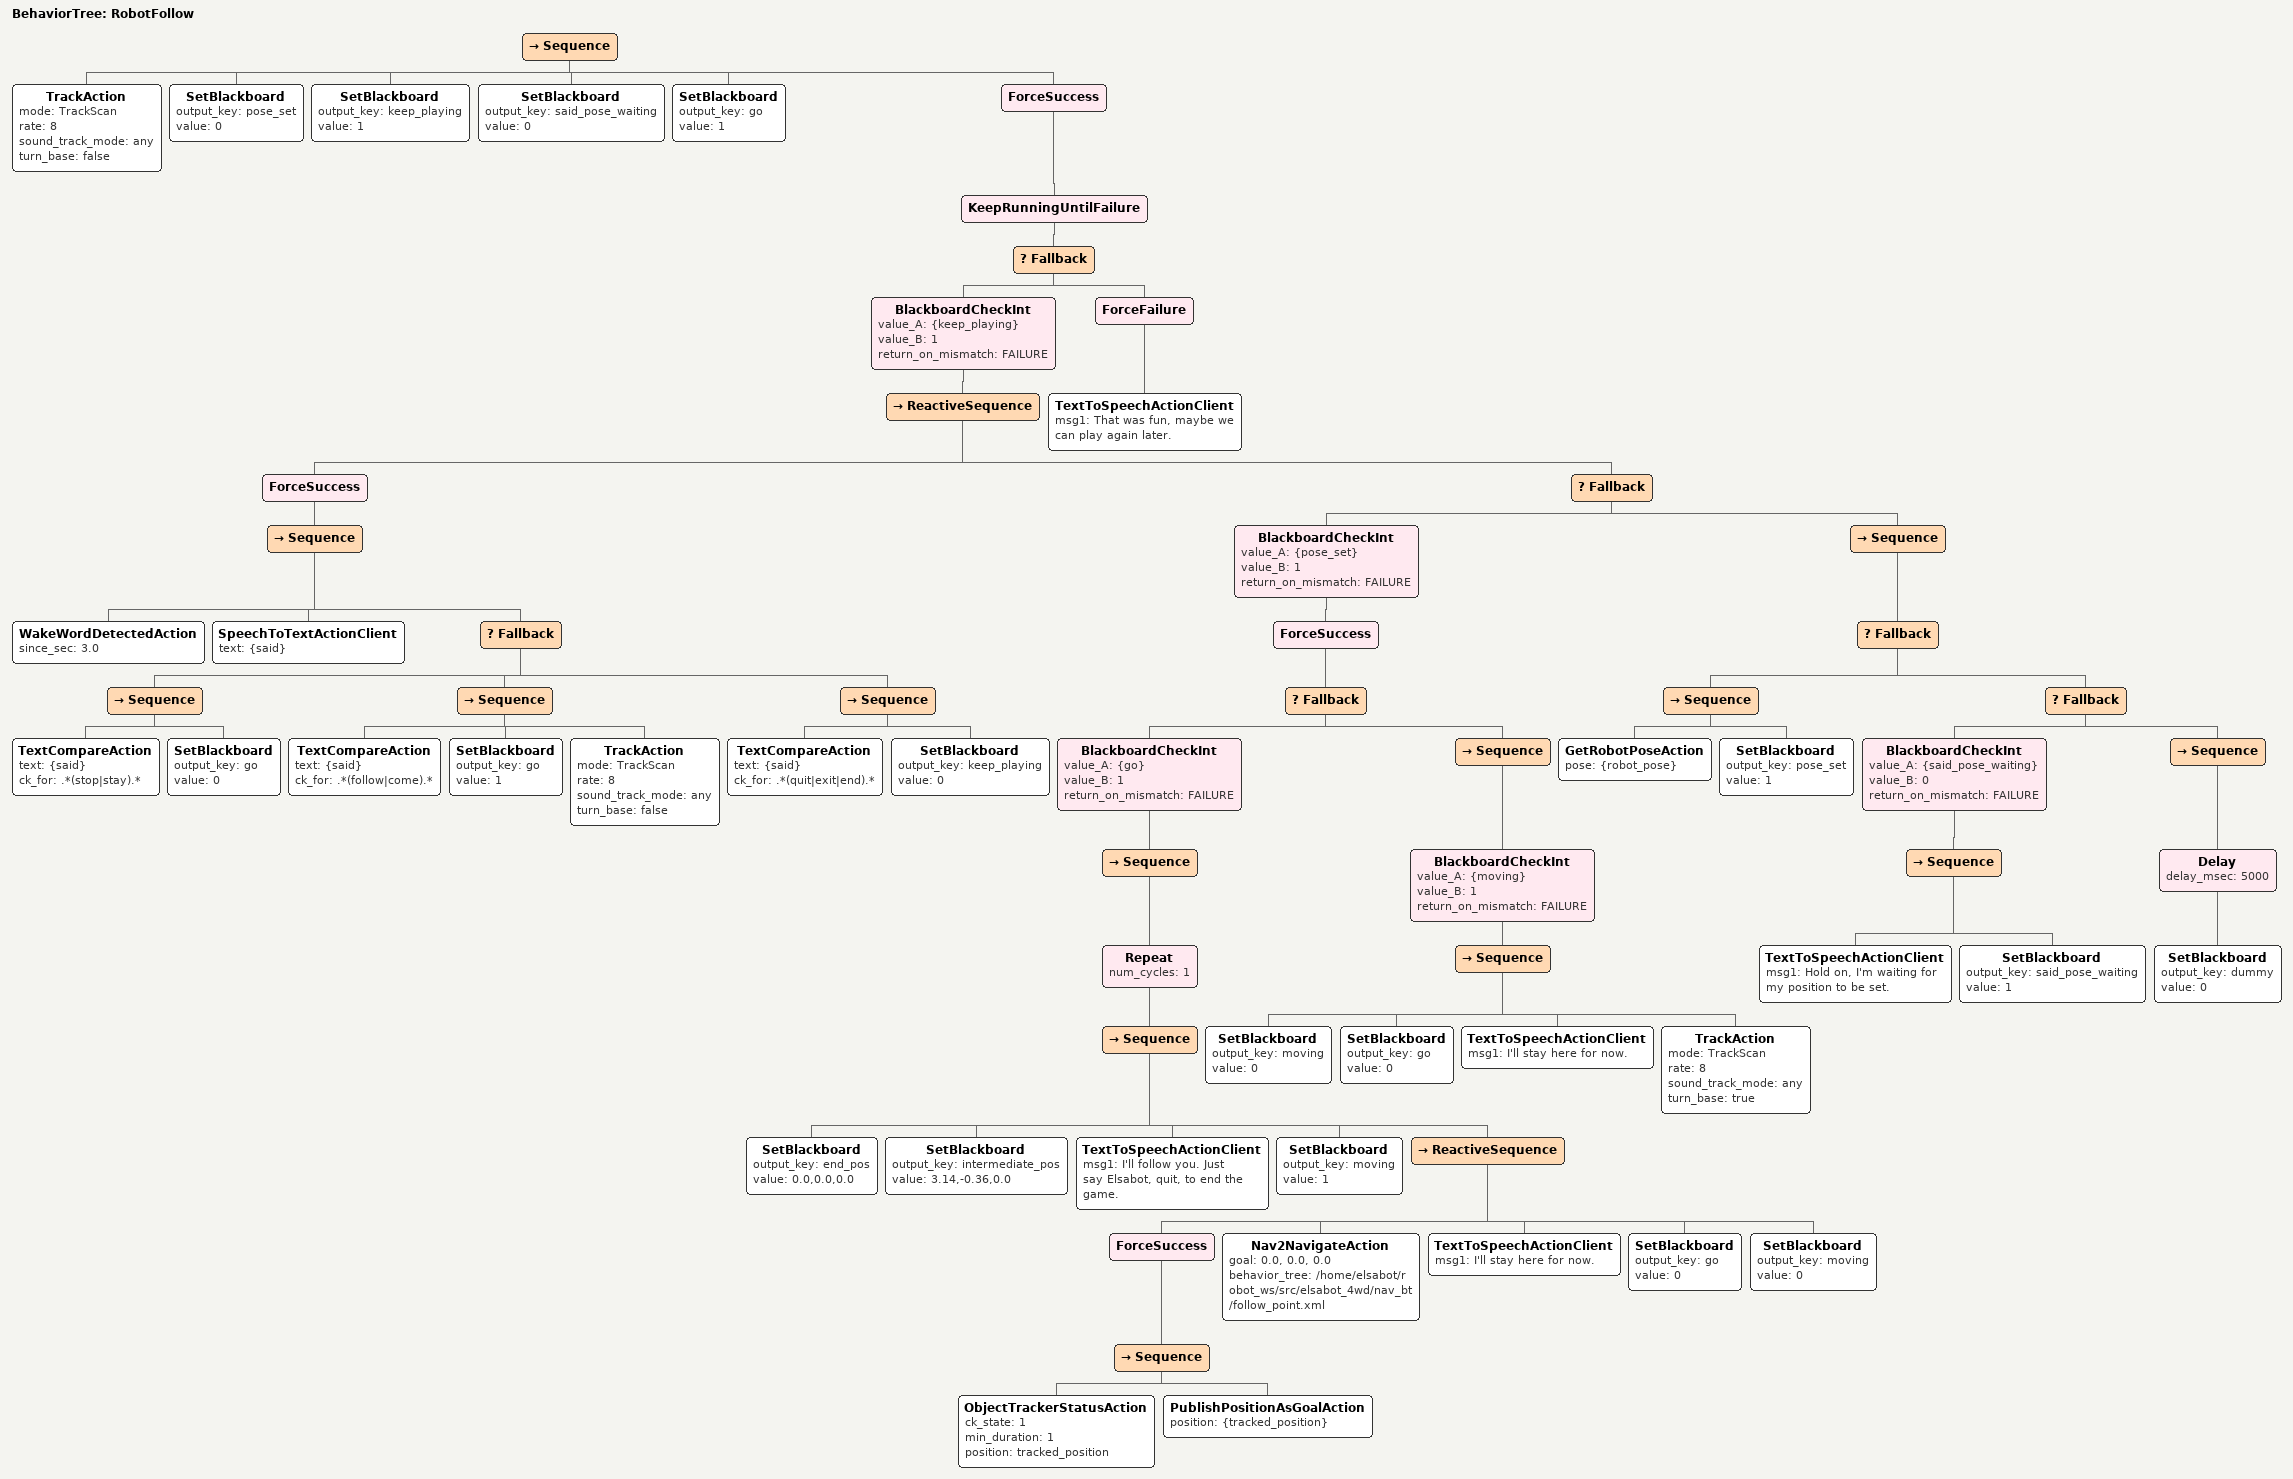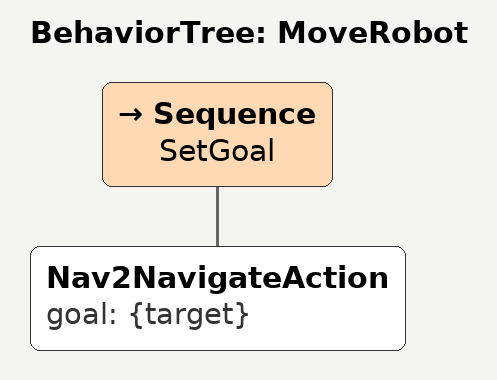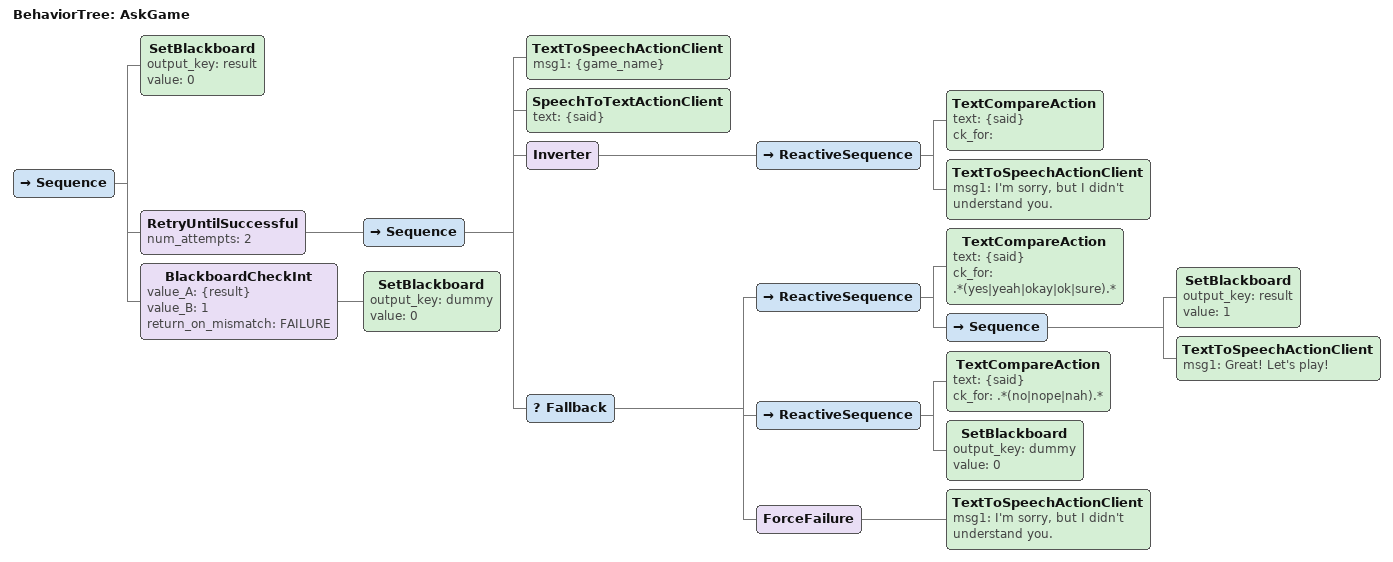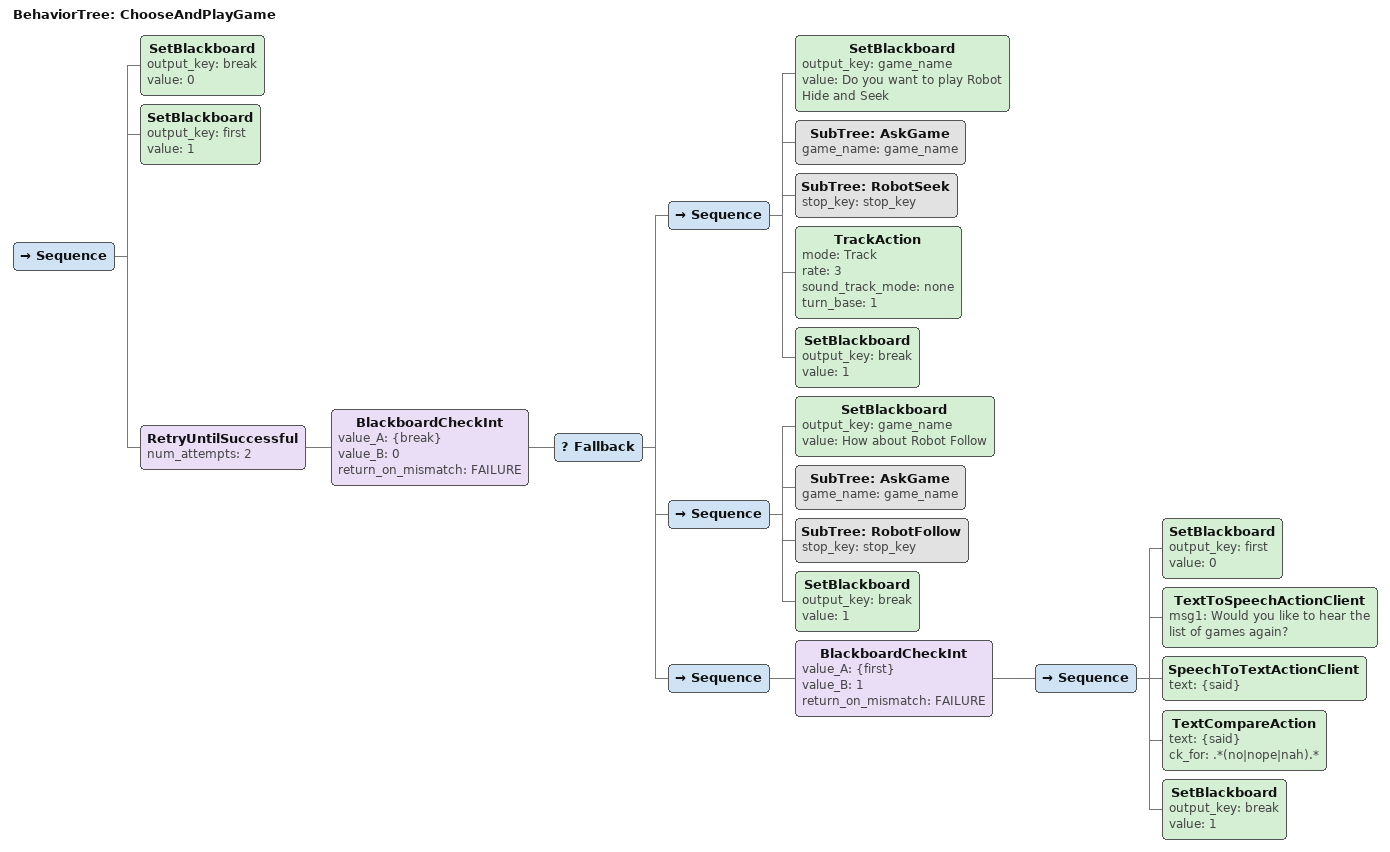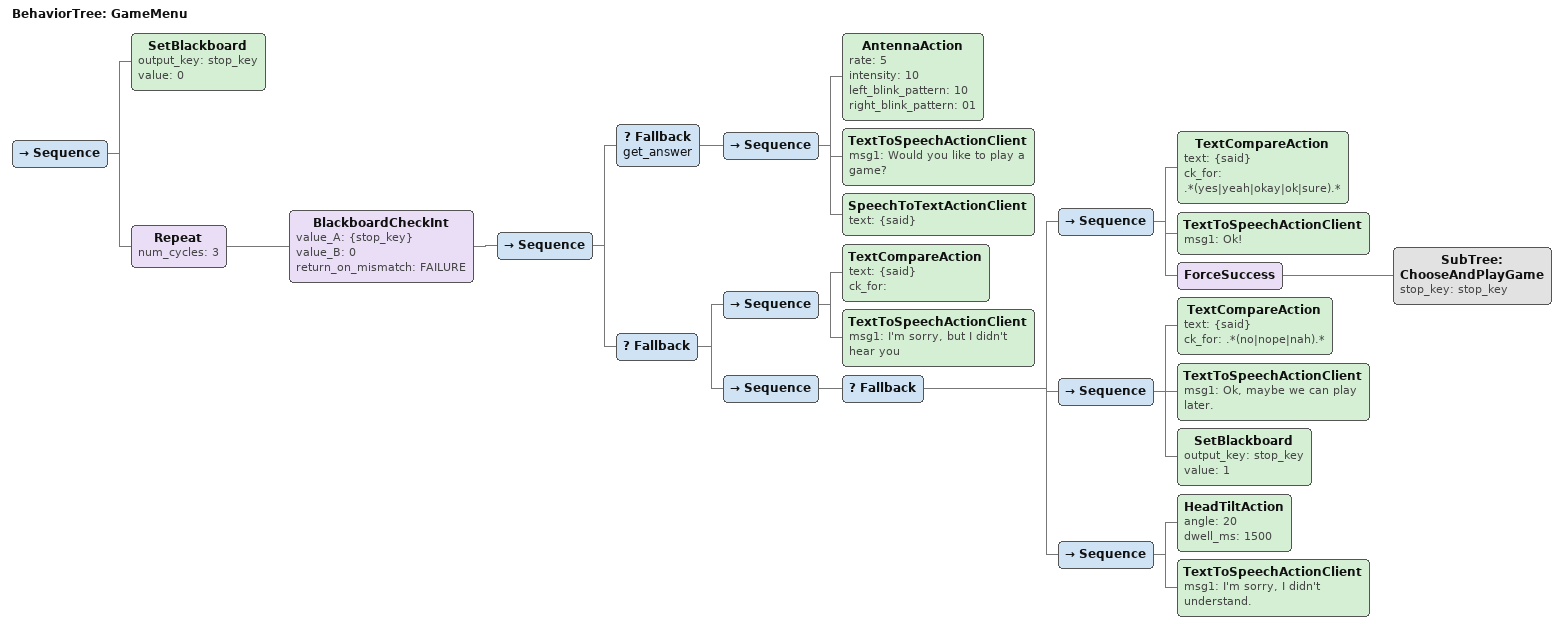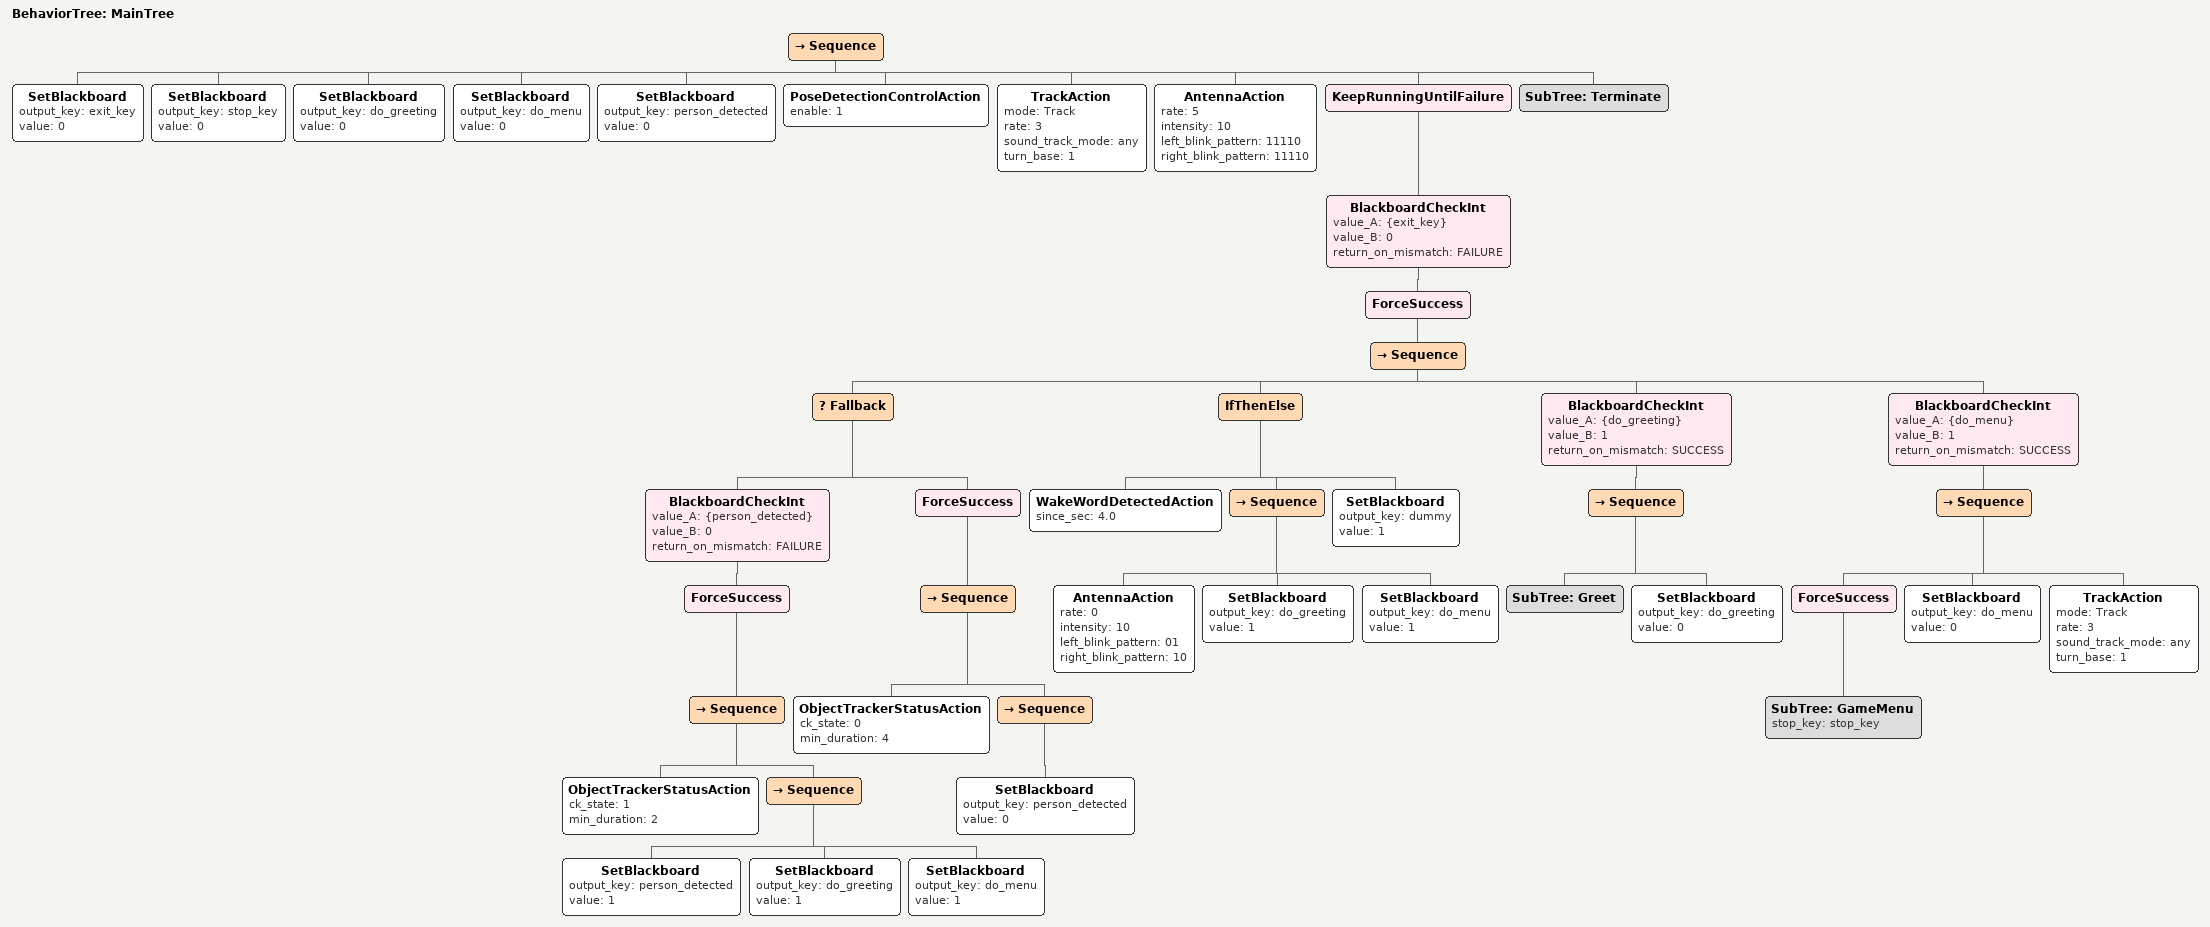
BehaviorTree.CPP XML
<BehaviorTree ID="RobotFollow">
       <Sequence>
		<TrackAction mode="TrackScan" rate="8" sound_track_mode="any" turn_base="false"/>
           <SetBlackboard output_key="pose_set" value="0"/>
           <SetBlackboard output_key="keep_playing" value="1"/>
           <SetBlackboard output_key="said_pose_waiting" value="0"/>
		<!-- start playing without asking-->
           <SetBlackboard output_key="go" value="1"/>

		<ForceSuccess>
			<KeepRunningUntilFailure>
				<Fallback>
					<BlackboardCheckInt value_A="{keep_playing}" value_B="1" return_on_mismatch="FAILURE">
						<ReactiveSequence>
							<ForceSuccess>
								<Sequence>
									<WakeWordDetectedAction since_sec="3.0"/>
									<!--TextToSpeechActionClient msg1="" audio="https://elsabotdata.blob.core.windows.net/audio/tone1.wav"/-->
									<SpeechToTextActionClient text="{said}"/>
									<!--TextToSpeechActionClient msg1="" audio="https://elsabotdata.blob.core.windows.net/audio/tone2.wav"/-->
									<Fallback>
										<Sequence>
											<TextCompareAction text="{said}" ck_for=".*(stop|stay).*"/>
											<SetBlackboard output_key="go" value="0"/>
										</Sequence>
										<Sequence>
											<TextCompareAction text="{said}" ck_for=".*(follow|come).*"/>
											<SetBlackboard output_key="go" value="1"/>
											<!-- Turn off base turn to sound -->
											<TrackAction mode="TrackScan" rate="8" sound_track_mode="any" turn_base="false"/>
										</Sequence>
										<Sequence>
											<TextCompareAction text="{said}" ck_for=".*(quit|exit|end).*"/>
											<SetBlackboard output_key="keep_playing" value="0"/>
										</Sequence>
									</Fallback>
								</Sequence>
							</ForceSuccess>
							<Fallback>
								<BlackboardCheckInt value_A="{pose_set}" value_B="1" return_on_mismatch="FAILURE">
									<ForceSuccess>
										<Fallback>
											<BlackboardCheckInt value_A="{go}" value_B="1" return_on_mismatch="FAILURE">
												<Sequence>
													<Repeat num_cycles="1">
														<Sequence>
															<SetBlackboard output_key="end_pos" value="0.0,0.0,0.0"/>
															<SetBlackboard output_key="intermediate_pos" value="3.14,-0.36,0.0"/>
															<TextToSpeechActionClient msg1="I'll follow you.  Just say Elsabot, quit, to end the game."/>
															<SetBlackboard output_key="moving" value="1"/>
															<ReactiveSequence>
																<ForceSuccess>
																	<Sequence>
																		<ObjectTrackerStatusAction ck_state="1" min_duration="1" position="tracked_position"/>
																		<PublishPositionAsGoalAction position="{tracked_position}"/>
																	</Sequence>
																</ForceSuccess>
																<Nav2NavigateAction goal="0.0, 0.0, 0.0" behavior_tree="/home/elsabot/robot_ws/src/elsabot_4wd/nav_bt/follow_point.xml"/>
																<TextToSpeechActionClient msg1="I'll stay here for now."/>
																<SetBlackboard output_key="go" value="0"/>
																<SetBlackboard output_key="moving" value="0"/>
															</ReactiveSequence>
														</Sequence>
													</Repeat>
												</Sequence>
											</BlackboardCheckInt>
											<Sequence>
												<BlackboardCheckInt value_A="{moving}" value_B="1" return_on_mismatch="FAILURE">
													<Sequence>
														<SetBlackboard output_key="moving" value="0"/>
														<SetBlackboard output_key="go" value="0"/>
														<TextToSpeechActionClient msg1="I'll stay here for now."/>
														<!-- Turn on base turn to sound -->
														<TrackAction mode="TrackScan" rate="8" sound_track_mode="any" turn_base="true"/>
													</Sequence>
												</BlackboardCheckInt>
											</Sequence>
										</Fallback>
									</ForceSuccess>
								</BlackboardCheckInt>
								<Sequence>
									<Fallback>
										<Sequence>
											<GetRobotPoseAction pose="{robot_pose}"/>
											<SetBlackboard output_key="pose_set" value="1"/>
											<!--TextToSpeechActionClient msg1="Just say 'elsabot follow', and I'll follow you around." /-->
										</Sequence>
										<Fallback>
											<BlackboardCheckInt value_A="{said_pose_waiting}" value_B="0" return_on_mismatch="FAILURE">
												<Sequence>
													<TextToSpeechActionClient msg1="Hold on, I'm waiting for my position to be set."/>
													<SetBlackboard output_key="said_pose_waiting" value="1"/>
												</Sequence>
											</BlackboardCheckInt>
											<Sequence>
												<Delay delay_msec="5000">
													<SetBlackboard output_key="dummy" value="0"/>
												</Delay>
											</Sequence>
										</Fallback>
									</Fallback>
								</Sequence>
							</Fallback>
						</ReactiveSequence>
					</BlackboardCheckInt>
					<ForceFailure>
						<TextToSpeechActionClient msg1="That was fun, maybe we can play again later."/>
					</ForceFailure>
				</Fallback>
			</KeepRunningUntilFailure>
		</ForceSuccess>
       </Sequence>
</BehaviorTree>

<BehaviorTree ID="MoveRobot">
	<Sequence name="SetGoal">
		<Nav2NavigateAction goal="{target}"/>
	</Sequence>
</BehaviorTree>

<BehaviorTree ID="AskGame">
	<Sequence>
		<SetBlackboard output_key="result" value="0"/>
		<RetryUntilSuccessful num_attempts="2">
			<Sequence>
				<TextToSpeechActionClient msg1="{game_name}"/>
				<SpeechToTextActionClient text="{said}"/>
				<Inverter>
					<ReactiveSequence>
						<TextCompareAction text="{said}" ck_for=""/>
						<TextToSpeechActionClient msg1="I'm sorry, but I didn't understand you."/>
					</ReactiveSequence>
				</Inverter>

				<Fallback>
					<ReactiveSequence>
						<TextCompareAction text="{said}" ck_for=".*(yes|yeah|okay|ok|sure).*"/>
						<Sequence>
							<SetBlackboard output_key="result" value="1"/>
							<TextToSpeechActionClient msg1="Great! Let's play!"/>
						</Sequence>
					</ReactiveSequence>
					<ReactiveSequence>
						<TextCompareAction text="{said}" ck_for=".*(no|nope|nah).*"/>
						<!-- Will return success and end cause loop to finish -->
						<SetBlackboard output_key="dummy" value="0"/>
					</ReactiveSequence>
					<ForceFailure>
						<TextToSpeechActionClient msg1="I'm sorry, but I didn't understand you."/>
					</ForceFailure>
				</Fallback>
			</Sequence>
		</RetryUntilSuccessful>
		<BlackboardCheckInt value_A="{result}" value_B="1" return_on_mismatch="FAILURE">
			<SetBlackboard output_key="dummy" value="0"/>
		</BlackboardCheckInt>
	</Sequence>
</BehaviorTree>

<BehaviorTree ID="ChooseAndPlayGame">
	<Sequence>
		<SetBlackboard output_key="break" value="0"/>
		<SetBlackboard output_key="first" value="1"/>
		<RetryUntilSuccessful num_attempts="2">
			<BlackboardCheckInt value_A="{break}" value_B="0" return_on_mismatch="FAILURE">
				<Fallback>
					<Sequence>
						<SetBlackboard output_key="game_name" value="Do you want to play Robot Hide and Seek"/>
						<SubTree ID="AskGame" game_name="game_name"/>
						<SubTree ID="RobotSeek" stop_key="stop_key"/>
						<TrackAction mode="Track" rate="3" sound_track_mode="none" turn_base="1"/>
						<SetBlackboard output_key="break" value="1"/>
					</Sequence>
					<Sequence>
						<SetBlackboard output_key="game_name" value="How about Robot Follow"/>
						<SubTree ID="AskGame" game_name="game_name"/>
						<SubTree ID="RobotFollow" stop_key="stop_key"/>
						<SetBlackboard output_key="break" value="1"/>
					</Sequence>

					<Sequence>
						<BlackboardCheckInt value_A="{first}" value_B="1" return_on_mismatch="FAILURE">
							<Sequence>
								<SetBlackboard output_key="first" value="0"/>
								<TextToSpeechActionClient msg1="Would you like to hear the list of games again?"/>
								<SpeechToTextActionClient text="{said}"/>
								<TextCompareAction text="{said}" ck_for=".*(no|nope|nah).*"/>
								<SetBlackboard output_key="break" value="1"/>
							</Sequence>
						</BlackboardCheckInt>
					</Sequence>
				</Fallback>
			</BlackboardCheckInt>
		</RetryUntilSuccessful>
	</Sequence>
</BehaviorTree>

<BehaviorTree ID="GameMenu">
	<Sequence>
		<SetBlackboard output_key="stop_key" value="0"/>
		<Repeat num_cycles="3">
			<BlackboardCheckInt value_A="{stop_key}" value_B="0" return_on_mismatch="FAILURE">
				<Sequence>
					<Fallback name="get_answer">
						<Sequence>
							<AntennaAction rate="5" intensity="10" left_blink_pattern="10" right_blink_pattern="01"/>
							<TextToSpeechActionClient msg1="Would you like to play a game?"/>
							<SpeechToTextActionClient text="{said}"/>
						</Sequence>
					</Fallback>

					<Fallback>
						<Sequence>
							<TextCompareAction text="{said}" ck_for=""/>
							<TextToSpeechActionClient msg1="I'm sorry, but I didn't hear you"/>
						</Sequence>
						<Sequence>
							<Fallback>
								<Sequence>
									<TextCompareAction text="{said}" ck_for=".*(yes|yeah|okay|ok|sure).*"/>
									<TextToSpeechActionClient msg1="Ok!"/>
									<ForceSuccess>
										<SubTree ID="ChooseAndPlayGame" stop_key="stop_key"/>
									</ForceSuccess>
								</Sequence>
								<Sequence>
									<TextCompareAction text="{said}" ck_for=".*(no|nope|nah).*"/>
									<TextToSpeechActionClient msg1="Ok, maybe we can play later."/>
									<SetBlackboard output_key="stop_key" value="1"/>
								</Sequence>
								<Sequence>
									<HeadTiltAction angle="20" dwell_ms="1500"/>
									<TextToSpeechActionClient msg1="I'm sorry, I didn't understand."/>
								</Sequence>

							</Fallback>
						</Sequence>
					</Fallback>
				</Sequence>
			</BlackboardCheckInt>
		</Repeat>
	</Sequence>
</BehaviorTree>

<BehaviorTree ID="MainTree">
	<Sequence>
		<SetBlackboard output_key="exit_key" value="0"/>
		<SetBlackboard output_key="stop_key" value="0"/>
		<SetBlackboard output_key="do_greeting" value="0"/>
		<SetBlackboard output_key="do_menu" value="0"/>
		<SetBlackboard output_key="person_detected" value="0"/>
		<PoseDetectionControlAction enable="1"/>
		<TrackAction mode="Track" rate="3" sound_track_mode="any" turn_base="1"/>
		<AntennaAction rate="5" intensity="10" left_blink_pattern="11110" right_blink_pattern="11110"/>

		<KeepRunningUntilFailure>
			<BlackboardCheckInt value_A="{exit_key}" value_B="0" return_on_mismatch="FAILURE">
				<ForceSuccess>
					<Sequence>

						<!-- Update person detection status and enable greeting and menu if person now detected. Apply some hysteresis... -->
						<Fallback>
							<BlackboardCheckInt value_A="{person_detected}" value_B="0" return_on_mismatch="FAILURE">
								<ForceSuccess>
									<Sequence>
										<ObjectTrackerStatusAction ck_state="1" min_duration="2"/>
										<Sequence>
											<SetBlackboard output_key="person_detected" value="1"/>
											<SetBlackboard output_key="do_greeting" value="1"/>
											<SetBlackboard output_key="do_menu" value="1"/>
										</Sequence>
									</Sequence>
								</ForceSuccess>
							</BlackboardCheckInt>
							<ForceSuccess>
								<Sequence>
									<ObjectTrackerStatusAction ck_state="0" min_duration="4"/>
									<Sequence>
										<SetBlackboard output_key="person_detected" value="0"/>
									</Sequence>
								</Sequence>
							</ForceSuccess>
						</Fallback>

						<!-- Update wake word detection and enable greeting and menu if heard -->
						<IfThenElse>
							<WakeWordDetectedAction since_sec="4.0"/>
							<!-- Detected -->
							<Sequence>
								<AntennaAction rate="0" intensity="10" left_blink_pattern="01" right_blink_pattern="10"/>
								<SetBlackboard output_key="do_greeting" value="1"/>
								<SetBlackboard output_key="do_menu" value="1"/>
							</Sequence>
							<SetBlackboard output_key="dummy" value="1"/>
						</IfThenElse>

						<!-- Do the greeting and menu if a newly detected person, or the wake word heard -->
						<BlackboardCheckInt value_A="{do_greeting}" value_B="1" return_on_mismatch="SUCCESS">
							<Sequence>
								<SubTree ID="Greet"/>
								<SetBlackboard output_key="do_greeting" value="0"/>
							</Sequence>
						</BlackboardCheckInt>

						<BlackboardCheckInt value_A="{do_menu}" value_B="1" return_on_mismatch="SUCCESS">
							<Sequence>
								<ForceSuccess>
									<SubTree ID="GameMenu" stop_key="stop_key"/>
								</ForceSuccess>
								<SetBlackboard output_key="do_menu" value="0"/>
								<TrackAction mode="Track" rate="3" sound_track_mode="any" turn_base="1"/>
							</Sequence>
						</BlackboardCheckInt>

					</Sequence>
				</ForceSuccess>
			</BlackboardCheckInt>
		</KeepRunningUntilFailure>
		<SubTree ID="Terminate"/>
	</Sequence>
</BehaviorTree>
